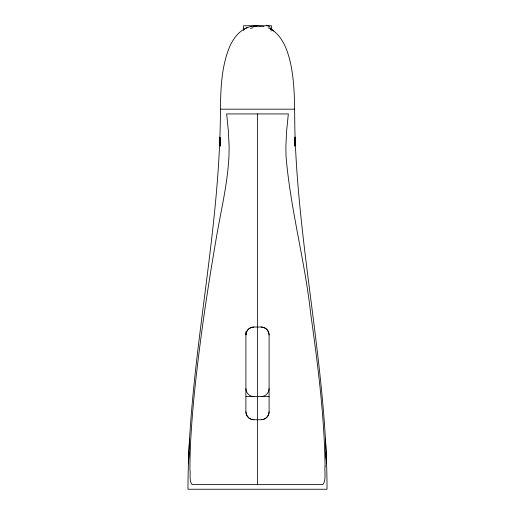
<?xml version="1.0" encoding="UTF-8"?>
<svg xmlns="http://www.w3.org/2000/svg" width="515" height="515" viewBox="0 0 515 515"><rect width="100%" height="100%" fill="white"/><g stroke="black" fill="none" stroke-linecap="round" stroke-linejoin="round"><path stroke-width="0.77" d="M270.935 29.117A13.969 0.953 21.4 0 0 270.375 28.782C282.053 35.458 287.1 48.996 290.132 61.388C295.661 85.374 294.265 110.184 294.992 134.582C298.9 253.393 326.864 370.195 327.025 489.25L187.975 489.25C188.136 361.736 220.259 236.694 220.42 109.18C220.71 88.11 221.508 66.332 229.69 46.608C233.733 37.292 241.11 28.261 251.61 26.4M188.767 455.678L188.645 461.434L189.011 452.176L188.78 455.46M188.799 455.028L189.552 438.4M188.387 463.803L188.76 455.897M243.775 29.452L243.595 29.902L243.595 25.75L271.405 25.75L271.405 29.902L270.639 29.007M245.031 28.628L247.136 27.656M250.715 26.535L252.318 26.259A6.103 5.169 34.6 0 1 252.749 26.239L254.906 26.323M253.76 26.02L257.5 25.75M260.094 26.323L262.251 26.239A6.058 5.105 -33.6 0 1 262.65 26.259L263.989 26.471M220.42 109.18L294.58 109.18M253.824 327.025A7.912 7.912 0 0 0 245.913 334.937A7.918 7.873 -80.1 0 1 253.824 327.038L261.176 327.025A7.918 7.873 80.1 0 1 269.1 334.937L269.088 411.813A7.912 7.912 0 0 1 261.176 419.725L253.824 419.725A7.925 7.886 85.1 0 1 245.893 411.813L245.913 331.782M245.913 396.55L269.088 396.55M268.218 27.804L270.002 28.647M270.233 28.776L273.542 30.945L270.961 29.22M326.22 455.46L325.976 452.176L326.027 457.262M326.04 457.487L326.343 461.434L326.233 455.678M325.448 438.4L326.201 455.028M326.24 455.897L326.613 463.803M257.5 113.937L257.5 484.602M253.824 396.55A7.912 7.912 0 0 1 245.913 388.638M269.088 388.638A7.912 7.912 0 0 1 261.176 396.55M243.788 30.565A6.714 0.567 70.7 0 1 243.73 30.237M244.445 29.284A14.002 1.86 -11.3 0 1 243.434 28.969M250.477 28.377A14.246 3.154 -8.2 0 1 253.18 27.701M259.966 26.162A13.499 3.103 0.1 0 1 255.047 26.149M266.525 25.171A14.195 6.18 -2.5 0 1 270.214 27.404M270.954 31.029A6.637 0.85 -62.3 0 1 271.096 30.842M269.107 411.813A7.925 7.886 -85.1 0 1 261.176 419.712M253.824 419.725A7.912 7.912 0 0 1 245.913 411.813M261.176 327.025A7.912 7.912 0 0 1 269.088 334.937M325.068 466.178C324.25 471.952 326.504 479.877 322.873 484.615L192.127 484.615C188.896 481.004 190.705 474.424 189.951 469.815C189.848 445.462 191.78 421.161 194.033 396.93C199.247 344.722 206.901 292.778 215.785 241.078C220.362 213.068 227.482 185.355 228.905 156.914A195.726 195.629 2.3 0 0 229.078 145.468L228.39 131.08L226.651 113.937L288.349 113.937L286.61 131.08L285.922 145.468A195.726 195.629 -2.3 0 0 286.089 156.914C290.531 209.425 304.867 260.584 310.609 312.978C317.671 363.77 324.399 414.826 325.068 466.178M219.718 139.011A4.622 0.373 87.4 0 0 220.317 146.221A4.622 0.373 87.4 0 0 220.381 139.61A4.622 0.373 87.4 0 0 219.718 139.011M295.05 144.245A4.622 0.373 -87.4 0 0 295.095 137.009A4.622 0.373 -87.4 0 0 294.438 143.582A4.622 0.373 -87.4 0 0 295.05 144.245"/></g></svg>
